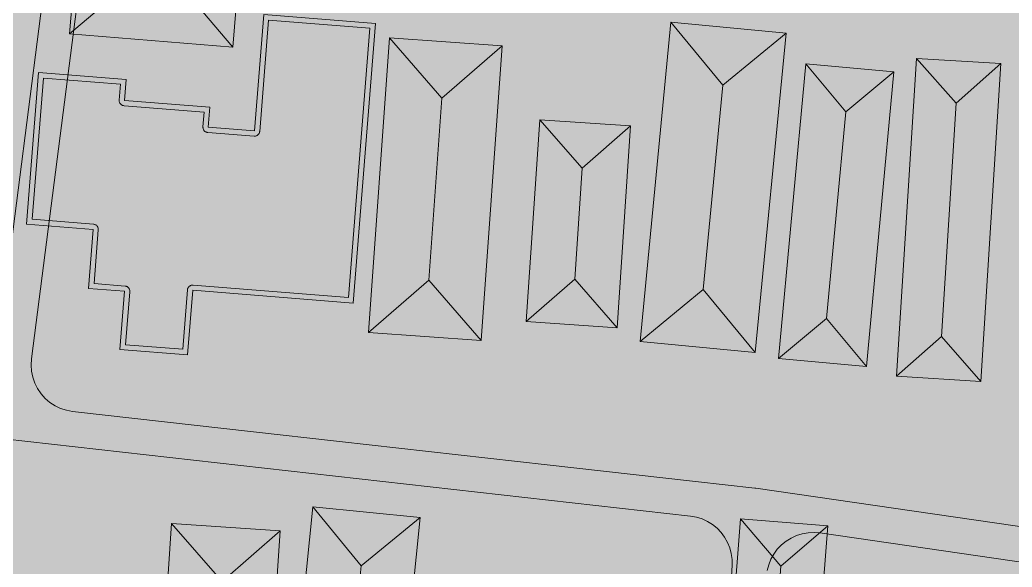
# Model space of a CAD drawing. Header units: metres. Extents: x 305909 to 307171, y 9156037 to 9156671.
# Drawn here: x 306657.2 to 306742.1, y 9156197.2 to 9156244 of the extents above; entities that cross this region are included whole.
import ezdxf

# ---------------------------------------------------------------- set-up
doc = ezdxf.new("R2010")
doc.units = ezdxf.units.M
for name, color, linetype, lineweight, true_color in [('B-BANGUNAN_PENDIDIKAN', 7, 'Continuous', 13, 0x78aadc), ('B-BANGUNAN_PERMUKIMAN', 7, 'Continuous', 13, 0xf0cd8c), ('B-BAYANGAN', 7, 'Continuous', 0, 0x76786c), ('J-PERKERASAN_JALAN', 7, 'Continuous', 9, 0x989896), ('Z-R', 7, 'Continuous', 0, 0xfaf4e6), ('Z-RTH', 7, 'Continuous', 0, 0xc7e4ba), ('Z-SPU-1', 7, 'Continuous', 0, 0xd6e6f7)]:
    doc.layers.add(name, color=color, linetype=linetype, lineweight=lineweight, true_color=true_color)

msp = doc.modelspace()

# ---------------------------------------------------------------- hatches: boundary and pattern name
at = {"layer": 'B-BANGUNAN_PENDIDIKAN', "true_color": 0x679ddc}
h = msp.add_hatch(color=153, dxfattribs=at)
h.dxf.hatch_style = 1
h.paths.add_polyline_path([(306686.358, 9156197.34), (306685.916, 9156192.974), (306680.859, 9156188.847), (306682.231, 9156202.398), (306686.358, 9156197.34)])
at = {"layer": 'B-BANGUNAN_PENDIDIKAN', "true_color": 0x659ad7}
h = msp.add_hatch(color=153, dxfattribs=at)
h.dxf.hatch_style = 1
h.paths.add_polyline_path([(306686.358, 9156197.34), (306682.231, 9156202.398), (306691.415, 9156201.468), (306686.358, 9156197.34)])
at = {"layer": 'B-BANGUNAN_PENDIDIKAN', "true_color": 0x679cdb}
h = msp.add_hatch(color=153, dxfattribs=at)
h.dxf.hatch_style = 1
h.paths.add_polyline_path([(306674.473, 9156196.004), (306674.208, 9156191.957), (306669.26, 9156187.617), (306669.259, 9156187.617), (306670.133, 9156200.952), (306674.473, 9156196.004)])
at = {"layer": 'B-BANGUNAN_PENDIDIKAN', "true_color": 0x659ad8}
h = msp.add_hatch(color=153, dxfattribs=at)
h.dxf.hatch_style = 1
h.paths.add_polyline_path([(306679.421, 9156200.344), (306674.473, 9156196.004), (306670.133, 9156200.952), (306679.421, 9156200.344)])
at = {"layer": 'B-BANGUNAN_PENDIDIKAN', "true_color": 0x507aab}
h = msp.add_hatch(color=155, dxfattribs=at)
h.dxf.hatch_style = 1
h.paths.add_polyline_path([(306690.043, 9156187.917), (306690.043, 9156187.917), (306685.916, 9156192.974), (306686.358, 9156197.34), (306691.415, 9156201.468), (306691.416, 9156201.468), (306690.043, 9156187.917)])
at = {"layer": 'B-BANGUNAN_PENDIDIKAN', "true_color": 0x507bac}
h = msp.add_hatch(color=155, dxfattribs=at)
h.dxf.hatch_style = 1
h.paths.add_polyline_path([(306678.548, 9156187.009), (306674.208, 9156191.957), (306674.473, 9156196.004), (306679.421, 9156200.344), (306678.548, 9156187.009)])
at = {"layer": 'B-BANGUNAN_PERMUKIMAN', "true_color": 0xe7865c}
h = msp.add_hatch(color=23, dxfattribs=at)
h.dxf.hatch_style = 1
h.paths.add_polyline_path([(306662.169, 9156251.911), (306662.169, 9156251.911), (306666.324, 9156247.001), (306661.413, 9156242.846), (306662.169, 9156251.911)])
at = {"layer": 'B-BANGUNAN_PERMUKIMAN', "true_color": 0xb46947}
h = msp.add_hatch(color=35, dxfattribs=at)
h.dxf.hatch_style = 1
h.paths.add_polyline_path([(306671.228, 9156246.593), (306676.138, 9156250.747), (306676.139, 9156250.747), (306675.383, 9156241.682), (306671.228, 9156246.593)])
at = {"layer": 'B-BANGUNAN_PERMUKIMAN', "true_color": 0xb86b49}
h = msp.add_hatch(color=35, dxfattribs=at)
h.dxf.hatch_style = 1
h.paths.add_polyline_path([(306661.413, 9156242.846), (306666.324, 9156247.001), (306671.228, 9156246.593), (306675.383, 9156241.682), (306661.413, 9156242.846)])
at = {"layer": 'B-BANGUNAN_PERMUKIMAN', "true_color": 0xce7852}
h = msp.add_hatch(color=23, dxfattribs=at)
h.dxf.hatch_style = 1
h.paths.add_polyline_path([(306687.595, 9156243.725), (306685.69, 9156219.807), (306671.952, 9156220.901), (306671.512, 9156215.378), (306665.73, 9156215.839), (306666.127, 9156220.822), (306663.024, 9156221.069), (306663.426, 9156226.109), (306657.732, 9156226.563), (306658.765, 9156239.529), (306666.257, 9156238.932), (306666.114, 9156237.138), (306673.416, 9156236.556), (306673.28, 9156234.846), (306677.233, 9156234.531), (306678.026, 9156244.487), (306687.595, 9156243.725)])
at = {"layer": 'B-BANGUNAN_PERMUKIMAN', "true_color": 0xe7865c}
h = msp.add_hatch(color=23, dxfattribs=at)
h.dxf.hatch_style = 1
h.paths.add_polyline_path([(306717.312, 9156238.438), (306715.621, 9156220.986), (306710.217, 9156216.537), (306712.863, 9156243.842), (306717.312, 9156238.438)])
at = {"layer": 'B-BANGUNAN_PERMUKIMAN', "true_color": 0xe2845a}
h = msp.add_hatch(color=23, dxfattribs=at)
h.dxf.hatch_style = 1
h.paths.add_polyline_path([(306717.312, 9156238.438), (306712.863, 9156243.842), (306722.715, 9156242.887), (306717.312, 9156238.438)])
at = {"layer": 'B-BANGUNAN_PERMUKIMAN', "true_color": 0xe6865b}
h = msp.add_hatch(color=23, dxfattribs=at)
h.dxf.hatch_style = 1
h.paths.add_polyline_path([(306688.786, 9156242.492), (306693.259, 9156237.331), (306692.148, 9156221.777), (306686.987, 9156217.304), (306688.786, 9156242.492)])
at = {"layer": 'B-BANGUNAN_PERMUKIMAN', "true_color": 0xe3845a}
h = msp.add_hatch(color=23, dxfattribs=at)
h.dxf.hatch_style = 1
h.paths.add_polyline_path([(306693.259, 9156237.331), (306688.786, 9156242.492), (306698.42, 9156241.804), (306693.259, 9156237.331)])
at = {"layer": 'B-BANGUNAN_PERMUKIMAN', "true_color": 0xb46947}
h = msp.add_hatch(color=35, dxfattribs=at)
h.dxf.hatch_style = 1
h.paths.add_polyline_path([(306720.069, 9156215.582), (306715.621, 9156220.986), (306717.312, 9156238.438), (306722.715, 9156242.887), (306722.715, 9156242.887), (306720.069, 9156215.582)])
at = {"layer": 'B-BANGUNAN_PERMUKIMAN', "true_color": 0xb56948}
h = msp.add_hatch(color=35, dxfattribs=at)
h.dxf.hatch_style = 1
h.paths.add_polyline_path([(306692.148, 9156221.777), (306693.259, 9156237.331), (306698.42, 9156241.804), (306698.42, 9156241.804), (306696.621, 9156216.616), (306692.148, 9156221.777)])
at = {"layer": 'B-BANGUNAN_PERMUKIMAN', "true_color": 0xe6865b}
h = msp.add_hatch(color=23, dxfattribs=at)
h.dxf.hatch_style = 1
h.paths.add_polyline_path([(306733.871, 9156240.741), (306737.249, 9156236.91), (306735.996, 9156216.949), (306732.166, 9156213.571), (306732.166, 9156213.571), (306733.871, 9156240.741)])
at = {"layer": 'B-BANGUNAN_PERMUKIMAN', "true_color": 0xe3845a}
h = msp.add_hatch(color=23, dxfattribs=at)
h.dxf.hatch_style = 1
h.paths.add_polyline_path([(306737.249, 9156236.91), (306733.871, 9156240.741), (306741.079, 9156240.288), (306741.079, 9156240.288), (306737.249, 9156236.91)])
at = {"layer": 'B-BANGUNAN_PERMUKIMAN', "true_color": 0xe7865c}
h = msp.add_hatch(color=23, dxfattribs=at)
h.dxf.hatch_style = 1
h.paths.add_polyline_path([(306727.81, 9156236.163), (306726.177, 9156218.493), (306722.071, 9156215.082), (306724.399, 9156240.27), (306727.81, 9156236.163)])
at = {"layer": 'B-BANGUNAN_PERMUKIMAN', "true_color": 0xe3845a}
h = msp.add_hatch(color=23, dxfattribs=at)
h.dxf.hatch_style = 1
h.paths.add_polyline_path([(306727.81, 9156236.163), (306724.399, 9156240.27), (306731.917, 9156239.575), (306727.81, 9156236.163)])
at = {"layer": 'B-BANGUNAN_PERMUKIMAN', "true_color": 0xb56948}
h = msp.add_hatch(color=35, dxfattribs=at)
h.dxf.hatch_style = 1
h.paths.add_polyline_path([(306735.996, 9156216.949), (306737.249, 9156236.91), (306741.079, 9156240.288), (306739.374, 9156213.118), (306735.996, 9156216.949)])
at = {"layer": 'B-BANGUNAN_PERMUKIMAN', "true_color": 0xb46947}
h = msp.add_hatch(color=35, dxfattribs=at)
h.dxf.hatch_style = 1
h.paths.add_polyline_path([(306729.589, 9156214.386), (306726.177, 9156218.493), (306727.81, 9156236.163), (306731.917, 9156239.575), (306731.917, 9156239.575), (306729.589, 9156214.386)])
at = {"layer": 'B-BANGUNAN_PERMUKIMAN', "true_color": 0xe6865b}
h = msp.add_hatch(color=23, dxfattribs=at)
h.dxf.hatch_style = 1
h.paths.add_polyline_path([(306705.267, 9156231.334), (306704.627, 9156221.852), (306700.48, 9156218.23), (306701.644, 9156235.48), (306705.267, 9156231.334)])
at = {"layer": 'B-BANGUNAN_PERMUKIMAN', "true_color": 0xe3845a}
h = msp.add_hatch(color=23, dxfattribs=at)
h.dxf.hatch_style = 1
h.paths.add_polyline_path([(306705.267, 9156231.334), (306701.644, 9156235.48), (306701.644, 9156235.481), (306709.413, 9156234.956), (306705.267, 9156231.334)])
at = {"layer": 'B-BANGUNAN_PERMUKIMAN', "true_color": 0xb56948}
h = msp.add_hatch(color=35, dxfattribs=at)
h.dxf.hatch_style = 1
h.paths.add_polyline_path([(306708.249, 9156217.706), (306704.627, 9156221.852), (306705.267, 9156231.334), (306709.413, 9156234.956), (306708.249, 9156217.706)])
at = {"layer": 'B-BANGUNAN_PERMUKIMAN', "true_color": 0xb86b49}
h = msp.add_hatch(color=35, dxfattribs=at)
h.dxf.hatch_style = 1
h.paths.add_polyline_path([(306686.987, 9156217.304), (306692.148, 9156221.777), (306696.621, 9156216.616), (306686.987, 9156217.304)])
h = msp.add_hatch(color=35, dxfattribs=at)
h.dxf.hatch_style = 1
h.paths.add_polyline_path([(306704.627, 9156221.852), (306708.249, 9156217.706), (306700.48, 9156218.23), (306700.48, 9156218.23), (306704.627, 9156221.852)])
at = {"layer": 'B-BANGUNAN_PERMUKIMAN', "true_color": 0xb96b49}
h = msp.add_hatch(color=35, dxfattribs=at)
h.dxf.hatch_style = 1
h.paths.add_polyline_path([(306715.621, 9156220.986), (306720.069, 9156215.582), (306710.217, 9156216.537), (306710.217, 9156216.537), (306715.621, 9156220.986)])
at = {"layer": 'B-BANGUNAN_PERMUKIMAN', "true_color": 0xb86b49}
h = msp.add_hatch(color=35, dxfattribs=at)
h.dxf.hatch_style = 1
h.paths.add_polyline_path([(306722.071, 9156215.081), (306722.071, 9156215.082), (306726.177, 9156218.493), (306729.589, 9156214.386), (306722.071, 9156215.081)])
h = msp.add_hatch(color=35, dxfattribs=at)
h.dxf.hatch_style = 1
h.paths.add_polyline_path([(306735.996, 9156216.949), (306739.374, 9156213.118), (306739.374, 9156213.118), (306732.166, 9156213.571), (306735.996, 9156216.949)])
at = {"layer": 'B-BANGUNAN_PERMUKIMAN', "true_color": 0xe7865b}
h = msp.add_hatch(color=23, dxfattribs=at)
h.dxf.hatch_style = 1
h.paths.add_polyline_path([(306722.267, 9156197.323), (306719.143, 9156157.164), (306715.12, 9156153.722), (306718.824, 9156201.346), (306722.267, 9156197.323)])
at = {"layer": 'B-BANGUNAN_PERMUKIMAN', "true_color": 0xe3845a}
h = msp.add_hatch(color=23, dxfattribs=at)
h.dxf.hatch_style = 1
h.paths.add_polyline_path([(306726.29, 9156200.766), (306722.267, 9156197.323), (306718.824, 9156201.346), (306718.824, 9156201.346), (306726.29, 9156200.766)])
at = {"layer": 'B-BANGUNAN_PERMUKIMAN', "true_color": 0xb46948}
h = msp.add_hatch(color=35, dxfattribs=at)
h.dxf.hatch_style = 1
h.paths.add_polyline_path([(306722.586, 9156153.141), (306722.586, 9156153.141), (306719.143, 9156157.164), (306722.267, 9156197.323), (306726.29, 9156200.766), (306722.586, 9156153.141)])
at = {"layer": 'B-BAYANGAN', "true_color": 0x76786c}
h = msp.add_hatch(color=8, dxfattribs=at)
h.dxf.hatch_style = 1
h.paths.add_polyline_path([(306741.235, 9156250.114), (306740.81, 9156243.311), (306713.293, 9156245.031), (306713.718, 9156251.834), (306741.235, 9156250.114)])
h = msp.add_hatch(color=8, dxfattribs=at)
h.dxf.hatch_style = 1
h.paths.add_polyline_path([(306676.889, 9156249.997), (306676.133, 9156240.932), (306662.163, 9156242.096), (306662.919, 9156251.161), (306676.889, 9156249.997)])
h = msp.add_hatch(color=8, dxfattribs=at)
h.dxf.hatch_style = 1
h.paths.add_polyline_path([(306688.345, 9156242.975), (306686.44, 9156219.057), (306672.702, 9156220.151), (306672.262, 9156214.628), (306666.48, 9156215.089), (306666.877, 9156220.072), (306663.774, 9156220.319), (306664.176, 9156225.359), (306658.482, 9156225.813), (306659.515, 9156238.779), (306667.007, 9156238.182), (306666.864, 9156236.388), (306674.166, 9156235.806), (306674.03, 9156234.096), (306677.983, 9156233.781), (306678.776, 9156243.737), (306688.345, 9156242.975)])
h = msp.add_hatch(color=8, dxfattribs=at)
h.dxf.hatch_style = 1
h.paths.add_polyline_path([(306723.465, 9156242.137), (306720.82, 9156214.832), (306710.967, 9156215.787), (306713.613, 9156243.092), (306723.465, 9156242.137)])
h = msp.add_hatch(color=8, dxfattribs=at)
h.dxf.hatch_style = 1
h.paths.add_polyline_path([(306699.17, 9156241.054), (306697.371, 9156215.866), (306687.737, 9156216.554), (306689.536, 9156241.742), (306699.17, 9156241.054)])
h = msp.add_hatch(color=8, dxfattribs=at)
h.dxf.hatch_style = 1
h.paths.add_polyline_path([(306741.829, 9156239.538), (306740.124, 9156212.368), (306732.916, 9156212.821), (306734.621, 9156239.991), (306741.829, 9156239.538)])
h = msp.add_hatch(color=8, dxfattribs=at)
h.dxf.hatch_style = 1
h.paths.add_polyline_path([(306732.667, 9156238.825), (306730.339, 9156213.636), (306722.821, 9156214.331), (306725.149, 9156239.52), (306732.667, 9156238.825)])
h = msp.add_hatch(color=8, dxfattribs=at)
h.dxf.hatch_style = 1
h.paths.add_polyline_path([(306710.163, 9156234.206), (306708.999, 9156216.956), (306701.23, 9156217.48), (306702.395, 9156234.731), (306710.163, 9156234.206)])
h = msp.add_hatch(color=8, dxfattribs=at)
h.dxf.hatch_style = 1
h.paths.add_polyline_path([(306692.466, 9156200.418), (306691.094, 9156186.867), (306681.909, 9156187.797), (306683.281, 9156201.348), (306692.466, 9156200.418)])
h = msp.add_hatch(color=8, dxfattribs=at)
h.dxf.hatch_style = 1
h.paths.add_polyline_path([(306680.471, 9156199.294), (306679.598, 9156185.959), (306670.309, 9156186.567), (306671.183, 9156199.902), (306680.471, 9156199.294)])
h = msp.add_hatch(color=8, dxfattribs=at)
h.dxf.hatch_style = 1
h.paths.add_polyline_path([(306727.04, 9156200.016), (306723.336, 9156152.391), (306715.87, 9156152.972), (306719.574, 9156200.597), (306727.04, 9156200.016)])
at = {"layer": 'J-PERKERASAN_JALAN', "true_color": 0x989896}
h = msp.add_hatch(color=252, dxfattribs=at)
h.dxf.hatch_style = 1
h.paths.add_polyline_path([(306644.846, 9156501.891), (306682.628, 9156491.9), (306683.147, 9156491.799), (306683.674, 9156491.767), (306684.2, 9156491.805), (306684.718, 9156491.912), (306685.216, 9156492.086), (306685.687, 9156492.324), (306686.123, 9156492.622), (306686.516, 9156492.975), (306686.858, 9156493.377), (306687.145, 9156493.82), (306687.371, 9156494.297), (306687.532, 9156494.8), (306687.626, 9156495.32), (306695.984, 9156569.63), (306695.989, 9156569.68), (306698.582, 9156595.648), (306698.6, 9156596.174), (306698.548, 9156596.698), (306698.428, 9156597.211), (306698.242, 9156597.704), (306697.992, 9156598.168), (306697.684, 9156598.595), (306697.322, 9156598.978), (306696.913, 9156599.31), (306696.464, 9156599.585), (306695.982, 9156599.799), (306695.477, 9156599.948), (306694.957, 9156600.029), (306670.552, 9156602.201), (306670.518, 9156602.204), (306670.5, 9156602.206), (306670.466, 9156602.21), (306657.245, 9156603.85), (306657.037, 9156603.87), (306645.006, 9156604.728), (306644.988, 9156604.729), (306644.846, 9156604.739), (306644.846, 9156621.261), (306646.404, 9156640), (306649.414, 9156640), (306647.057, 9156611.647), (306647.048, 9156611.12), (306647.108, 9156610.596), (306647.237, 9156610.085), (306647.432, 9156609.595), (306647.689, 9156609.135), (306648.005, 9156608.713), (306648.374, 9156608.336), (306648.789, 9156608.011), (306649.243, 9156607.743), (306649.728, 9156607.538), (306650.236, 9156607.397), (306650.758, 9156607.325), (306657.367, 9156606.854), (306657.419, 9156606.85), (306657.445, 9156606.847), (306657.497, 9156606.842), (306665.344, 9156605.868), (306665.869, 9156605.838), (306666.394, 9156605.877), (306666.909, 9156605.984), (306667.406, 9156606.159), (306667.875, 9156606.397), (306668.309, 9156606.694), (306668.701, 9156607.046), (306669.043, 9156607.446), (306669.329, 9156607.888), (306669.555, 9156608.363), (306669.716, 9156608.864), (306669.81, 9156609.382), (306673.323, 9156640), (306676.343, 9156640), (306672.801, 9156609.131), (306672.776, 9156608.6), (306672.821, 9156608.07), (306672.936, 9156607.551), (306673.119, 9156607.051), (306673.367, 9156606.581), (306673.675, 9156606.147), (306674.037, 9156605.758), (306674.448, 9156605.421), (306674.9, 9156605.141), (306675.385, 9156604.924), (306675.895, 9156604.773), (306676.421, 9156604.69), (306695.455, 9156602.997), (306695.967, 9156602.984), (306696.477, 9156603.037), (306696.976, 9156603.155), (306697.455, 9156603.336), (306697.908, 9156603.576), (306698.326, 9156603.873), (306698.703, 9156604.22), (306699.032, 9156604.613), (306699.309, 9156605.044), (306699.528, 9156605.508), (306699.686, 9156605.996), (306699.78, 9156606.499), (306703.845, 9156640), (306706.867, 9156640), (306702.827, 9156606.709), (306702.798, 9156606.205), (306702.833, 9156605.702), (306702.931, 9156605.207), (306703.09, 9156604.728), (306703.308, 9156604.273), (306703.582, 9156603.849), (306703.907, 9156603.463), (306704.278, 9156603.121), (306704.689, 9156602.828), (306705.134, 9156602.59), (306705.605, 9156602.409), (306706.096, 9156602.289), (306706.597, 9156602.232), (306734.805, 9156600.812), (306735.341, 9156600.821), (306735.872, 9156600.902), (306736.387, 9156601.053), (306736.877, 9156601.271), (306737.333, 9156601.554), (306737.748, 9156601.894), (306738.113, 9156602.288), (306738.422, 9156602.726), (306738.67, 9156603.202), (306738.852, 9156603.707), (306738.964, 9156604.231), (306739.006, 9156604.766), (306739.208, 9156624.77), (306739.214, 9156624.897), (306739.218, 9156624.96), (306739.232, 9156625.087), (306739.378, 9156626.142), (306739.392, 9156626.229), (306739.431, 9156626.4), (306739.456, 9156626.484), (306739.711, 9156627.27), (306739.743, 9156627.363), (306739.812, 9156627.52), (306739.883, 9156627.648), (306739.981, 9156627.788), (306740.042, 9156627.864), (306740.45, 9156628.344), (306740.517, 9156628.418), (306740.644, 9156628.54), (306740.762, 9156628.632), (306740.888, 9156628.713), (306741.022, 9156628.78), (306741.186, 9156628.842), (306741.282, 9156628.871), (306741.894, 9156629.037), (306741.984, 9156629.059), (306742.165, 9156629.09), (306742.257, 9156629.1), (306742.92, 9156629.153), (306742.958, 9156629.155), (306742.978, 9156629.157), (306743.016, 9156629.158), (306746.832, 9156629.316), (306746.832, 9156624.748), (306746.627, 9156624.785), (306746.112, 9156624.811), (306745.599, 9156624.77), (306745.094, 9156624.664), (306744.608, 9156624.494), (306744.148, 9156624.263), (306743.721, 9156623.975), (306743.334, 9156623.634), (306742.995, 9156623.246), (306742.709, 9156622.818), (306742.479, 9156622.357), (306742.311, 9156621.87), (306742.207, 9156621.366), (306742.169, 9156620.852), (306742.009, 9156605.084), (306742.036, 9156604.578), (306742.127, 9156604.079), (306742.281, 9156603.595), (306742.494, 9156603.135), (306742.764, 9156602.705), (306743.086, 9156602.313), (306743.455, 9156601.965), (306743.865, 9156601.667), (306744.31, 9156601.423), (306744.782, 9156601.237), (306745.274, 9156601.112), (306745.778, 9156601.051), (306746.285, 9156601.053), (306746.832, 9156601.091), (306746.832, 9156598.084), (306740.557, 9156597.65), (306740.55, 9156597.65), (306739.623, 9156597.584), (306739.502, 9156597.579), (306739.441, 9156597.578), (306739.32, 9156597.581), (306705.781, 9156599.269), (306705.274, 9156599.263), (306704.772, 9156599.192), (306704.283, 9156599.059), (306703.815, 9156598.864), (306703.375, 9156598.612), (306702.971, 9156598.307), (306702.609, 9156597.952), (306702.294, 9156597.555), (306702.032, 9156597.121), (306701.827, 9156596.658), (306701.682, 9156596.172), (306701.6, 9156595.672), (306698.971, 9156569.354), (306698.97, 9156569.345), (306698.968, 9156569.32), (306690.454, 9156493.625), (306690.43, 9156493.089), (306690.478, 9156492.555), (306690.597, 9156492.032), (306690.785, 9156491.529), (306691.038, 9156491.057), (306691.353, 9156490.622), (306691.723, 9156490.233), (306692.141, 9156489.897), (306692.601, 9156489.621), (306693.093, 9156489.408), (306693.61, 9156489.263), (306746.584, 9156478.174), (306746.832, 9156478.131), (306746.832, 9156474.899), (306746.254, 9156474.979), (306746.187, 9156474.99), (306746.147, 9156474.997), (306746.081, 9156475.01), (306693.923, 9156485.928), (306693.42, 9156486.001), (306692.911, 9156486.008), (306692.406, 9156485.952), (306691.912, 9156485.831), (306691.437, 9156485.649), (306690.989, 9156485.409), (306690.575, 9156485.113), (306690.202, 9156484.767), (306689.876, 9156484.377), (306689.603, 9156483.949), (306689.385, 9156483.489), (306689.228, 9156483.005), (306689.134, 9156482.506), (306680.222, 9156410.677), (306675.974, 9156376.463), (306675.956, 9156376.284), (306671.777, 9156323.14), (306671.77, 9156322.633), (306671.826, 9156322.13), (306671.946, 9156321.638), (306672.127, 9156321.165), (306672.366, 9156320.718), (306672.66, 9156320.305), (306673.003, 9156319.933), (306673.391, 9156319.607), (306673.817, 9156319.333), (306674.274, 9156319.115), (306674.755, 9156318.956), (306675.252, 9156318.859), (306742.855, 9156310.121), (306742.925, 9156310.112), (306746.832, 9156309.677), (306746.832, 9156306.458), (306742.535, 9156306.936), (306742.507, 9156306.939), (306675.118, 9156315.65), (306674.596, 9156315.683), (306674.073, 9156315.648), (306673.56, 9156315.544), (306673.065, 9156315.375), (306672.596, 9156315.142), (306672.162, 9156314.85), (306671.769, 9156314.504), (306671.425, 9156314.109), (306671.135, 9156313.673), (306670.905, 9156313.203), (306670.738, 9156312.706), (306670.638, 9156312.193), (306658.158, 9156215.036), (306658.126, 9156214.508), (306658.163, 9156213.981), (306658.269, 9156213.463), (306658.443, 9156212.964), (306658.681, 9156212.492), (306658.979, 9156212.056), (306659.333, 9156211.663), (306659.734, 9156211.32), (306660.178, 9156211.032), (306660.656, 9156210.806), (306661.159, 9156210.645), (306661.679, 9156210.551), (306720.042, 9156203.993), (306720.074, 9156203.989), (306720.09, 9156203.987), (306720.122, 9156203.983), (306746.832, 9156200.101), (306746.832, 9156197.07), (306725.61, 9156200.154), (306725.102, 9156200.195), (306724.593, 9156200.171), (306724.091, 9156200.082), (306723.604, 9156199.931), (306723.141, 9156199.719), (306722.709, 9156199.45), (306722.314, 9156199.127), (306721.963, 9156198.758), (306721.662, 9156198.346), (306721.416, 9156197.9), (306721.229, 9156197.426), (306721.103, 9156196.932), (306721.041, 9156196.427), (306718.22, 9156147.695), (306718.204, 9156147.573), (306718.081, 9156147.572), (306715.348, 9156147.731), (306715.226, 9156147.746), (306715.225, 9156147.869), (306718.092, 9156197.386), (306718.089, 9156197.891), (306718.023, 9156198.392), (306717.894, 9156198.88), (306717.704, 9156199.349), (306717.457, 9156199.789), (306717.156, 9156200.195), (306716.807, 9156200.56), (306716.414, 9156200.878), (306715.985, 9156201.144), (306715.525, 9156201.354), (306715.043, 9156201.504), (306714.545, 9156201.592), (306655.828, 9156208.19), (306655.755, 9156208.199), (306655.718, 9156208.205), (306655.646, 9156208.217), (306644.846, 9156210.245), (306644.846, 9156213.297), (306650.508, 9156212.234), (306651.047, 9156212.17), (306651.589, 9156212.18), (306652.125, 9156212.263), (306652.645, 9156212.418), (306653.139, 9156212.642), (306653.598, 9156212.93), (306654.014, 9156213.278), (306654.38, 9156213.679), (306654.687, 9156214.126), (306654.931, 9156214.611), (306655.108, 9156215.124), (306655.213, 9156215.656), (306667.626, 9156312.291), (306667.658, 9156312.83), (306667.618, 9156313.369), (306667.505, 9156313.897), (306667.322, 9156314.406), (306667.072, 9156314.885), (306666.76, 9156315.326), (306666.391, 9156315.721), (306665.973, 9156316.063), (306665.512, 9156316.345), (306665.017, 9156316.562), (306664.498, 9156316.711), (306663.963, 9156316.789), (306650.646, 9156317.806), (306650.624, 9156317.808), (306650.61, 9156317.809), (306650.587, 9156317.811), (306644.846, 9156318.383), (306644.846, 9156321.599), (306650.851, 9156321.001), (306650.943, 9156320.993), (306664.514, 9156319.956), (306665.037, 9156319.95), (306665.556, 9156320.013), (306666.062, 9156320.142), (306666.547, 9156320.337), (306667.002, 9156320.593), (306667.42, 9156320.906), (306667.794, 9156321.271), (306668.117, 9156321.681), (306668.384, 9156322.131), (306668.59, 9156322.611), (306668.732, 9156323.114), (306668.807, 9156323.631), (306672.973, 9156376.62), (306672.977, 9156376.665), (306672.98, 9156376.687), (306672.985, 9156376.732), (306676.578, 9156405.674), (306676.609, 9156406.191), (306676.572, 9156406.708), (306676.469, 9156407.216), (306676.301, 9156407.706), (306676.071, 9156408.17), (306675.783, 9156408.6), (306675.442, 9156408.99), (306675.054, 9156409.333), (306674.624, 9156409.622), (306674.161, 9156409.854), (306673.672, 9156410.023), (306673.164, 9156410.128), (306650.07, 9156413.368), (306649.949, 9156413.393), (306649.958, 9156413.515), (306650.338, 9156416.227), (306650.364, 9156416.348), (306650.486, 9156416.338), (306673.408, 9156413.124), (306673.935, 9156413.085), (306674.463, 9156413.116), (306674.982, 9156413.216), (306675.483, 9156413.384), (306675.957, 9156413.617), (306676.397, 9156413.91), (306676.795, 9156414.259), (306677.142, 9156414.657), (306677.435, 9156415.097), (306677.667, 9156415.572), (306677.834, 9156416.073), (306677.933, 9156416.592), (306686.301, 9156484.039), (306686.331, 9156484.559), (306686.293, 9156485.08), (306686.188, 9156485.591), (306686.018, 9156486.084), (306685.784, 9156486.55), (306685.492, 9156486.982), (306685.146, 9156487.373), (306684.752, 9156487.715), (306684.317, 9156488.003), (306683.849, 9156488.232), (306683.354, 9156488.398), (306644.846, 9156498.581), (306644.846, 9156501.891)])
at = {"layer": 'Z-R', "true_color": 0xe2eacc}
h = msp.add_hatch(color=254, dxfattribs=at)
h.dxf.hatch_style = 1
h.paths.add_polyline_path([(306499.604, 9156305.811), (306466.679, 9156301.994), (306472.882, 9156235.666), (306497.912, 9156229.062), (306526.804, 9156228.986), (306531.575, 9156219.919), (306532.491, 9156127.582), (306486.314, 9156132.333), (306393.989, 9156155.199), (306332.726, 9156171.593), (306288.72, 9156190.576), (306246.009, 9156220.776), (306216.24, 9156242.779), (306193.374, 9156263.487), (306160.586, 9156296.707), (306133.406, 9156338.556), (306127.354, 9156361.253), (306094.195, 9156358.842), (306090.504, 9156366.668), (306061.399, 9156428.371), (306035.152, 9156500.205), (306017.705, 9156550.308), (306008.214, 9156577.564), (306141.306, 9156568.881), (306165.696, 9156567.29), (306165.696, 9156567.29), (306200.223, 9156564.074), (306291.75, 9156555.548), (306369.455, 9156545.532), (306471.945, 9156528.538), (306458.481, 9156529.505), (306455.788, 9156529.715), (306453.061, 9156530.08), (306440, 9156532.835), (306440, 9156532.835), (306440, 9156532.835), (306440, 9156532.835), (306424.61, 9156536.081), (306424.61, 9156536.081), (306385.74, 9156542.791), (306385.74, 9156542.791), (306305.003, 9156549.608), (306305.003, 9156549.608), (306215.657, 9156559.53), (306215.657, 9156559.53), (306186.122, 9156560.815), (306186.122, 9156560.815), (306160.523, 9156563.133), (306160.523, 9156563.133), (306119.178, 9156567.786), (306119.178, 9156567.786), (306039.052, 9156573.455), (306039.052, 9156573.455), (306033.081, 9156573.806), (306033.081, 9156573.806), (306033.081, 9156573.806), (306051.45, 9156523.215), (306051.451, 9156523.214), (306060.206, 9156485.254), (306060.206, 9156485.254), (306060.207, 9156485.254), (306057.483, 9156485.596), (306070.599, 9156438.472), (306116.984, 9156440.275), (306147.963, 9156437.914), (306199.856, 9156410.566), (306230.346, 9156409.784), (306281.946, 9156409.003), (306338.236, 9156402.748), (306341.903, 9156461.433), (306341.903, 9156461.433), (306341.904, 9156461.433), (306343.891, 9156461.177), (306340.232, 9156402.624), (306340.209, 9156402.422), (306340.166, 9156402.225), (306340.103, 9156402.033), (306340.021, 9156401.848), (306339.921, 9156401.672), (306339.804, 9156401.507), (306339.67, 9156401.355), (306339.522, 9156401.217), (306339.361, 9156401.095), (306339.188, 9156400.99), (306339.006, 9156400.902), (306338.815, 9156400.834), (306338.619, 9156400.785), (306338.419, 9156400.757), (306338.217, 9156400.748), (306338.015, 9156400.76), (306281.82, 9156407.004), (306230.316, 9156407.785), (306230.295, 9156407.785), (306199.805, 9156408.567), (306199.621, 9156408.58), (306199.44, 9156408.61), (306199.262, 9156408.656), (306199.09, 9156408.719), (306198.923, 9156408.797), (306147.397, 9156435.951), (306116.947, 9156438.272), (306078.606, 9156436.782), (306089.35, 9156410.909), (306109.34, 9156371.439), (306114.245, 9156367.345), (306121.798, 9156366.048), (306134.087, 9156364.483), (306186.355, 9156362.595), (306279.564, 9156357.942), (306324.738, 9156355.991), (306351.562, 9156350.968), (306360, 9156400.449), (306360, 9156400.449), (306360, 9156380), (306360, 9156380), (306360, 9156380), (306440, 9156380), (306440, 9156380), (306440, 9156380), (306440, 9156340.326), (306440.226, 9156340.291), (306485.257, 9156338.295), (306492.355, 9156337.55), (306513.124, 9156334.559), (306536.031, 9156332.219), (306560, 9156329.629), (306560, 9156512.617), (306572.178, 9156510.306), (306677.166, 9156490.276), (306677.166, 9156490.276), (306764.133, 9156475.064), (306735.941, 9156145.416), (306694.109, 9156139.201), (306694.292, 9156206.558), (306623.212, 9156213.87), (306624.289, 9156242.595), (306556.388, 9156238.052), (306554.003, 9156281.952), (306509.625, 9156279.089), (306499.604, 9156305.811)])
at = {"layer": 'Z-RTH', "true_color": 0xacd28c}
h = msp.add_hatch(color=63, dxfattribs=at)
h.dxf.hatch_style = 1
h.paths.add_polyline_path([(306647.045, 9156131.998), (306682.572, 9156137.435), (306694.109, 9156139.201), (306735.941, 9156145.416), (306764.133, 9156475.064), (306781.809, 9156471.972), (306781.809, 9156471.972), (306780.828, 9156466.643), (306754.667, 9156148.377), (306785.065, 9156153.865), (306794.325, 9156155.537), (306832.652, 9156160.25), (306841.656, 9156139.39), (306613.966, 9156113.407), (306609.989, 9156113.26), (306520.721, 9156109.954), (306451.764, 9156117.779), (306423.331, 9156121.005), (306406.95, 9156126.927), (306333.538, 9156153.468), (306256.179, 9156192.148), (306187.799, 9156246.714), (306141.521, 9156298.517), (306095.934, 9156355.156), (306094.195, 9156358.842), (306127.354, 9156361.253), (306133.406, 9156338.556), (306160.586, 9156296.707), (306193.374, 9156263.487), (306216.24, 9156242.779), (306246.009, 9156220.776), (306288.72, 9156190.576), (306332.726, 9156171.593), (306393.989, 9156155.199), (306486.314, 9156132.333), (306532.491, 9156127.582), (306534.299, 9156127.396), (306596.424, 9156127.396), (306647.045, 9156131.998)])
at = {"layer": 'Z-RTH', "true_color": 0x78aa5f}
h = msp.add_hatch(dxfattribs=at)
h.set_pattern_fill('GRASS', color=75, scale=0.35)
h.paths.add_polyline_path([(306647.045, 9156131.998), (306682.572, 9156137.435), (306694.109, 9156139.201), (306735.941, 9156145.416), (306764.133, 9156475.064), (306781.809, 9156471.972), (306781.809, 9156471.972), (306780.828, 9156466.643), (306754.667, 9156148.377), (306785.065, 9156153.865), (306794.325, 9156155.537), (306832.652, 9156160.25), (306841.656, 9156139.39), (306613.966, 9156113.407), (306609.989, 9156113.26), (306520.721, 9156109.954), (306451.764, 9156117.779), (306423.331, 9156121.005), (306406.95, 9156126.927), (306333.538, 9156153.468), (306256.179, 9156192.148), (306187.799, 9156246.714), (306141.521, 9156298.517), (306095.934, 9156355.156), (306094.195, 9156358.842), (306127.354, 9156361.253), (306133.406, 9156338.556), (306160.586, 9156296.707), (306193.374, 9156263.487), (306216.24, 9156242.779), (306246.009, 9156220.776), (306288.72, 9156190.576), (306332.726, 9156171.593), (306393.989, 9156155.199), (306486.314, 9156132.333), (306532.491, 9156127.582), (306534.299, 9156127.396), (306596.424, 9156127.396), (306647.045, 9156131.998)])
at = {"layer": 'Z-SPU-1', "true_color": 0xd6e2ee}
h = msp.add_hatch(color=254, dxfattribs=at)
h.dxf.hatch_style = 1
h.paths.add_polyline_path([(306596.424, 9156127.396), (306534.299, 9156127.396), (306532.491, 9156127.582), (306531.575, 9156219.919), (306526.804, 9156228.986), (306497.912, 9156229.062), (306472.882, 9156235.666), (306466.679, 9156301.994), (306499.604, 9156305.811), (306509.625, 9156279.089), (306554.003, 9156281.952), (306556.388, 9156238.052), (306624.289, 9156242.595), (306623.212, 9156213.87), (306694.292, 9156206.558), (306694.109, 9156139.201), (306682.572, 9156137.435), (306647.045, 9156131.998), (306596.424, 9156127.396)])

# ---------------------------------------------------------------- linework, layer by layer
at = {"layer": 'B-BANGUNAN_PENDIDIKAN', "color": 167, "lineweight": 9, "true_color": 0x324d6b}
for p, q in [((306682.231, 9156202.398), (306686.358, 9156197.34)), ((306670.133, 9156200.952), (306674.473, 9156196.004)), ((306691.415, 9156201.468), (306686.358, 9156197.34)), ((306679.421, 9156200.344), (306674.473, 9156196.004)), ((306686.358, 9156197.34), (306685.916, 9156192.974))]:
    msp.add_line(p, q, dxfattribs=at)
at = {"layer": 'B-BANGUNAN_PENDIDIKAN', "color": 167, "lineweight": 13, "true_color": 0x324d6b}
for points in [[(306691.416, 9156201.468), (306690.044, 9156187.917), (306680.859, 9156188.847), (306682.231, 9156202.398), (306691.416, 9156201.468)], [(306679.421, 9156200.344), (306678.548, 9156187.009), (306669.259, 9156187.617), (306670.133, 9156200.952), (306679.421, 9156200.344)]]:
    msp.add_lwpolyline(points, close=True, dxfattribs=at)
at = {"layer": 'B-BANGUNAN_PERMUKIMAN', "color": 17, "lineweight": 9, "true_color": 0x71422d}
for p, q in [((306661.413, 9156242.846), (306666.324, 9156247.001)), ((306675.383, 9156241.682), (306671.228, 9156246.593)), ((306712.863, 9156243.842), (306717.312, 9156238.438)), ((306688.786, 9156242.492), (306693.259, 9156237.331)), ((306722.715, 9156242.887), (306717.312, 9156238.438)), ((306698.42, 9156241.804), (306693.259, 9156237.331)), ((306733.871, 9156240.741), (306737.249, 9156236.91)), ((306724.399, 9156240.27), (306727.81, 9156236.163)), ((306741.079, 9156240.288), (306737.249, 9156236.91)), ((306731.917, 9156239.575), (306727.81, 9156236.163)), ((306715.621, 9156220.986), (306717.312, 9156238.438)), ((306693.259, 9156237.331), (306692.148, 9156221.777)), ((306737.249, 9156236.91), (306735.996, 9156216.949)), ((306727.81, 9156236.163), (306726.177, 9156218.493)), ((306701.644, 9156235.48), (306705.267, 9156231.334)), ((306709.413, 9156234.956), (306705.267, 9156231.334)), ((306705.267, 9156231.334), (306704.627, 9156221.852)), ((306686.987, 9156217.304), (306692.148, 9156221.777)), ((306696.621, 9156216.616), (306692.148, 9156221.777)), ((306700.48, 9156218.23), (306704.627, 9156221.852)), ((306708.249, 9156217.706), (306704.627, 9156221.852)), ((306710.217, 9156216.537), (306715.621, 9156220.986)), ((306720.069, 9156215.582), (306715.621, 9156220.986)), ((306722.071, 9156215.082), (306726.177, 9156218.493)), ((306729.589, 9156214.386), (306726.177, 9156218.493)), ((306732.166, 9156213.571), (306735.996, 9156216.949)), ((306739.374, 9156213.118), (306735.996, 9156216.949)), ((306718.824, 9156201.346), (306722.267, 9156197.323)), ((306726.29, 9156200.766), (306722.267, 9156197.323)), ((306719.143, 9156157.164), (306722.267, 9156197.323))]:
    msp.add_line(p, q, dxfattribs=at)
at = {"layer": 'B-BANGUNAN_PERMUKIMAN', "color": 17, "lineweight": 13, "true_color": 0x71422d}
for points in [[(306676.139, 9156250.747), (306675.383, 9156241.682), (306661.413, 9156242.846), (306662.169, 9156251.911), (306676.139, 9156250.747)], [(306687.595, 9156243.725), (306685.69, 9156219.807), (306671.952, 9156220.901), (306671.512, 9156215.378), (306665.73, 9156215.839), (306666.127, 9156220.822), (306663.024, 9156221.069), (306663.426, 9156226.109), (306657.732, 9156226.563), (306658.765, 9156239.529), (306666.257, 9156238.932), (306666.114, 9156237.138), (306673.416, 9156236.556), (306673.28, 9156234.846), (306677.233, 9156234.531), (306678.026, 9156244.487), (306687.595, 9156243.725)], [(306722.715, 9156242.887), (306720.07, 9156215.582), (306710.217, 9156216.537), (306712.863, 9156243.842), (306722.715, 9156242.887)], [(306698.42, 9156241.804), (306696.621, 9156216.616), (306686.987, 9156217.304), (306688.786, 9156242.492), (306698.42, 9156241.804)], [(306741.079, 9156240.288), (306739.374, 9156213.118), (306732.166, 9156213.571), (306733.871, 9156240.741), (306741.079, 9156240.288)], [(306731.917, 9156239.575), (306729.589, 9156214.386), (306722.071, 9156215.081), (306724.399, 9156240.27), (306731.917, 9156239.575)], [(306709.413, 9156234.956), (306708.249, 9156217.706), (306700.48, 9156218.23), (306701.645, 9156235.481), (306709.413, 9156234.956)], [(306726.29, 9156200.766), (306722.586, 9156153.141), (306715.12, 9156153.722), (306718.824, 9156201.347), (306726.29, 9156200.766)]]:
    msp.add_lwpolyline(points, close=True, dxfattribs=at)
at = {"layer": 'B-BANGUNAN_PERMUKIMAN', "color": 11, "lineweight": 9, "true_color": 0xf38d60}
msp.add_lwpolyline([(306687.111, 9156243.312), (306685.277, 9156220.291), (306671.987, 9156221.349), (306671.943, 9156221.351), (306671.899, 9156221.348), (306671.856, 9156221.341), (306671.813, 9156221.329), (306671.772, 9156221.313), (306671.732, 9156221.294), (306671.695, 9156221.27), (306671.66, 9156221.243), (306671.628, 9156221.213), (306671.598, 9156221.18), (306671.573, 9156221.144), (306671.551, 9156221.106), (306671.533, 9156221.065), (306671.519, 9156221.023), (306671.509, 9156220.98), (306671.503, 9156220.937), (306671.099, 9156215.863), (306666.215, 9156216.252), (306666.576, 9156220.786), (306666.577, 9156220.83), (306666.574, 9156220.874), (306666.567, 9156220.918), (306666.555, 9156220.96), (306666.54, 9156221.002), (306666.52, 9156221.041), (306666.497, 9156221.079), (306666.47, 9156221.114), (306666.439, 9156221.146), (306666.406, 9156221.175), (306666.37, 9156221.2), (306666.332, 9156221.222), (306666.292, 9156221.24), (306666.25, 9156221.255), (306666.207, 9156221.265), (306666.163, 9156221.27), (306663.509, 9156221.482), (306663.874, 9156226.074), (306663.876, 9156226.118), (306663.873, 9156226.162), (306663.865, 9156226.205), (306663.854, 9156226.248), (306663.838, 9156226.289), (306663.819, 9156226.329), (306663.795, 9156226.366), (306663.768, 9156226.401), (306663.738, 9156226.433), (306663.705, 9156226.462), (306663.669, 9156226.488), (306663.63, 9156226.51), (306663.59, 9156226.528), (306663.548, 9156226.542), (306663.505, 9156226.552), (306663.462, 9156226.558), (306658.216, 9156226.976), (306659.178, 9156239.045), (306665.772, 9156238.519), (306665.665, 9156237.174), (306665.664, 9156237.129), (306665.667, 9156237.085), (306665.674, 9156237.042), (306665.686, 9156236.999), (306665.701, 9156236.958), (306665.721, 9156236.918), (306665.744, 9156236.881), (306665.771, 9156236.846), (306665.802, 9156236.814), (306665.835, 9156236.785), (306665.871, 9156236.759), (306665.909, 9156236.737), (306665.949, 9156236.719), (306665.991, 9156236.705), (306666.034, 9156236.695), (306666.078, 9156236.689), (306672.931, 9156236.143), (306672.831, 9156234.881), (306672.83, 9156234.837), (306672.833, 9156234.793), (306672.84, 9156234.75), (306672.851, 9156234.707), (306672.867, 9156234.666), (306672.887, 9156234.626), (306672.91, 9156234.589), (306672.937, 9156234.554), (306672.967, 9156234.522), (306673.001, 9156234.493), (306673.037, 9156234.467), (306673.075, 9156234.445), (306673.115, 9156234.427), (306673.157, 9156234.413), (306673.2, 9156234.403), (306673.244, 9156234.397), (306677.197, 9156234.082), (306677.241, 9156234.081), (306677.285, 9156234.084), (306677.329, 9156234.091), (306677.372, 9156234.103), (306677.413, 9156234.118), (306677.453, 9156234.138), (306677.49, 9156234.161), (306677.525, 9156234.188), (306677.557, 9156234.219), (306677.586, 9156234.252), (306677.612, 9156234.288), (306677.634, 9156234.326), (306677.652, 9156234.366), (306677.666, 9156234.408), (306677.676, 9156234.451), (306677.682, 9156234.495), (306678.439, 9156244.003), (306687.111, 9156243.312)], close=True, dxfattribs=at)
at = {"layer": 'J-PERKERASAN_JALAN', "color": 251, "lineweight": 13, "true_color": 0x6c6c6a}
for points in [[(306655.213, 9156215.656), (306667.626, 9156312.291), (306667.658, 9156312.83), (306667.618, 9156313.369), (306667.505, 9156313.897), (306667.322, 9156314.406), (306667.072, 9156314.885), (306666.76, 9156315.326), (306666.391, 9156315.721), (306665.973, 9156316.063), (306665.512, 9156316.345), (306665.017, 9156316.562), (306664.498, 9156316.711), (306663.963, 9156316.789), (306650.646, 9156317.806)], [(306670.638, 9156312.193), (306658.158, 9156215.036), (306658.126, 9156214.508), (306658.163, 9156213.981), (306658.269, 9156213.463), (306658.443, 9156212.964), (306658.681, 9156212.492), (306658.979, 9156212.056), (306659.333, 9156211.663), (306659.734, 9156211.32), (306660.178, 9156211.032), (306660.656, 9156210.806), (306661.159, 9156210.645), (306661.679, 9156210.551), (306720.042, 9156203.993), (306720.074, 9156203.989), (306720.09, 9156203.987), (306720.122, 9156203.983), (306782.931, 9156194.856)], [(306715.225, 9156147.869), (306718.092, 9156197.386), (306718.089, 9156197.891), (306718.023, 9156198.392), (306717.894, 9156198.88), (306717.704, 9156199.349), (306717.457, 9156199.789), (306717.156, 9156200.195), (306716.807, 9156200.56), (306716.414, 9156200.878), (306715.985, 9156201.144), (306715.525, 9156201.354), (306715.043, 9156201.504), (306714.545, 9156201.592), (306655.828, 9156208.19)], [(306782.59, 9156191.874), (306725.61, 9156200.154), (306725.102, 9156200.195), (306724.593, 9156200.171), (306724.091, 9156200.082), (306723.604, 9156199.931), (306723.141, 9156199.719), (306722.709, 9156199.45), (306722.314, 9156199.127), (306721.963, 9156198.758), (306721.662, 9156198.346), (306721.416, 9156197.9), (306721.229, 9156197.426), (306721.103, 9156196.932)]]:
    msp.add_lwpolyline(points, dxfattribs=at)

doc.saveas('drawing.dxf')
